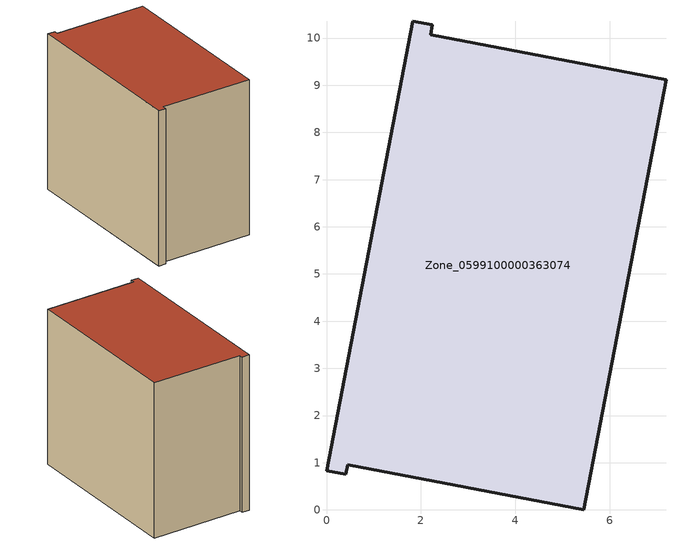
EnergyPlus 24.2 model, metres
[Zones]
Zone_0599100000363074
 floor ground (C_G): 0,0.83 1.83,10.36 2.25,10.28 2.21,10.07 7.2,9.11 5.45,0 0.45,0.96 0.41,0.75 z0
 wall outside (C_F): 1.83,10.36 0,0.83 0.41,0.75 0.45,0.96 5.45,0 7.2,9.11 2.21,10.07 2.25,10.28 1.83,10.36 z0:8.6
 roof outside (C_R): 2.25,10.28 1.83,10.36 0,0.83 0.41,0.75 0.45,0.96 5.45,0 7.2,9.11 2.21,10.07 z8.6
[BUILDING]
Pand.0599100000363074: North Axis=0; Terrain=City; Loads Convergence Tolerance Value=0.04; Temperature Convergence Tolerance Value=0.4; Solar Distribution=FullExterior; Maximum Number of Warmup Days=25; Minimum Number of Warmup Days=1
[Site:Location]
Rotterdam.The.Hague.AP_ZH_NLD Design_Conditions: Latitude=51.96; Longitude=4.45; Time Zone=1; Elevation=-4.5
[SITE:GROUNDTEMPERATURE:BUILDINGSURFACE]
18, 18, 18, 18, 18, 18, 18, 18, 18, 18, 18, 18
[MATERIAL] Thermal Absorptance=0.9; Solar Absorptance=0.7; Visible Absorptance=0.7
Name | Roughness | Thickness | Conductivity | Density | Specific Heat
G.TI.1992-2005 | MediumSmooth | 0.15 | 0.06 | 540 | 1210
F.TI.1992-2005 | Rough | 0.3 | 0.12 | 1920 | 840
R.TI.1992-2005 | MediumRough | 0.2 | 0.08 | 1500 | 1000
[CONSTRUCTION]
C_G: G.TI.1992-2005
C_F: F.TI.1992-2005
C_R: R.TI.1992-2005
[ZONE]
Zone_0599100000363074: Type=1; Multiplier=1; Ceiling Height=Autocalculate; Volume=Autocalculate; Floor Area=autocalculate; Part of Total Floor Area=Yes
[ZONEINFILTRATION:DESIGNFLOWRATE]
Infil_Zone_0599100000363074: Zone or ZoneList or Space or SpaceList=Zone_0599100000363074; Schedule=AlwaysOn; Design Flow Rate Calculation Method=Flow/Area; Flow Rate per Floor Area=0.0015; Constant Term Coefficient=1; Temperature Term Coefficient=0; Velocity Term Coefficient=0; Velocity Squared Term Coefficient=0
[HVACTEMPLATE:ZONE:IDEALLOADSAIRSYSTEM]
Zone_0599100000363074: Maximum Heating Supply Air Temperature=50; Minimum Cooling Supply Air Temperature=13; Maximum Heating Supply Air Humidity Ratio=0.0156; Minimum Cooling Supply Air Humidity Ratio=0.0077; Heating Limit=NoLimit; Cooling Limit=NoLimit; Dehumidification Control Type=ConstantSensibleHeatRatio; Cooling Sensible Heat Ratio=0.7; Dehumidification Setpoint=60; Humidification Control Type=None; Humidification Setpoint=30; Outdoor Air Method=None; Outdoor Air Flow Rate per Person=0.00944; Outdoor Air Flow Rate per Zone Floor Area=0; Outdoor Air Flow Rate per Zone=0; Demand Controlled Ventilation Type=None; Outdoor Air Economizer Type=NoEconomizer; Heat Recovery Type=None; Sensible Heat Recovery Effectiveness=0.7; Latent Heat Recovery Effectiveness=0.65
[ZONECONTROL:THERMOSTAT]
ThermostatControl_Zone_0599100000363074: Zone or ZoneList=Zone_0599100000363074; Control Type Schedule=DualSetpointControlType; Control 1=Thermostat_Zone_0599100000363074; Temperature Difference Between Cutout And Setpoint=0
[THERMOSTATSETPOINT:DUALSETPOINT]
Thermostat_Zone_0599100000363074: Heating Setpoint Temperature Schedule=HeatingSetpoint_Zone_0599100000363074; Cooling Setpoint Temperature Schedule=CoolingSetpoint_Zone_0599100000363074
[SCHEDULE:COMPACT]
HeatingSetpoint_Zone_0599100000363074: Through: 12/31, For: AllDays, Until: 24:00, 21
CoolingSetpoint_Zone_0599100000363074: Through: 12/31, For: AllDays, Until: 24:00, 24
DualSetpointControlType: Through: 12/31, For: AllDays, Until: 24:00, 4
AlwaysOn: Through: 12/31, For: AllDays, Until: 24:00, 1
